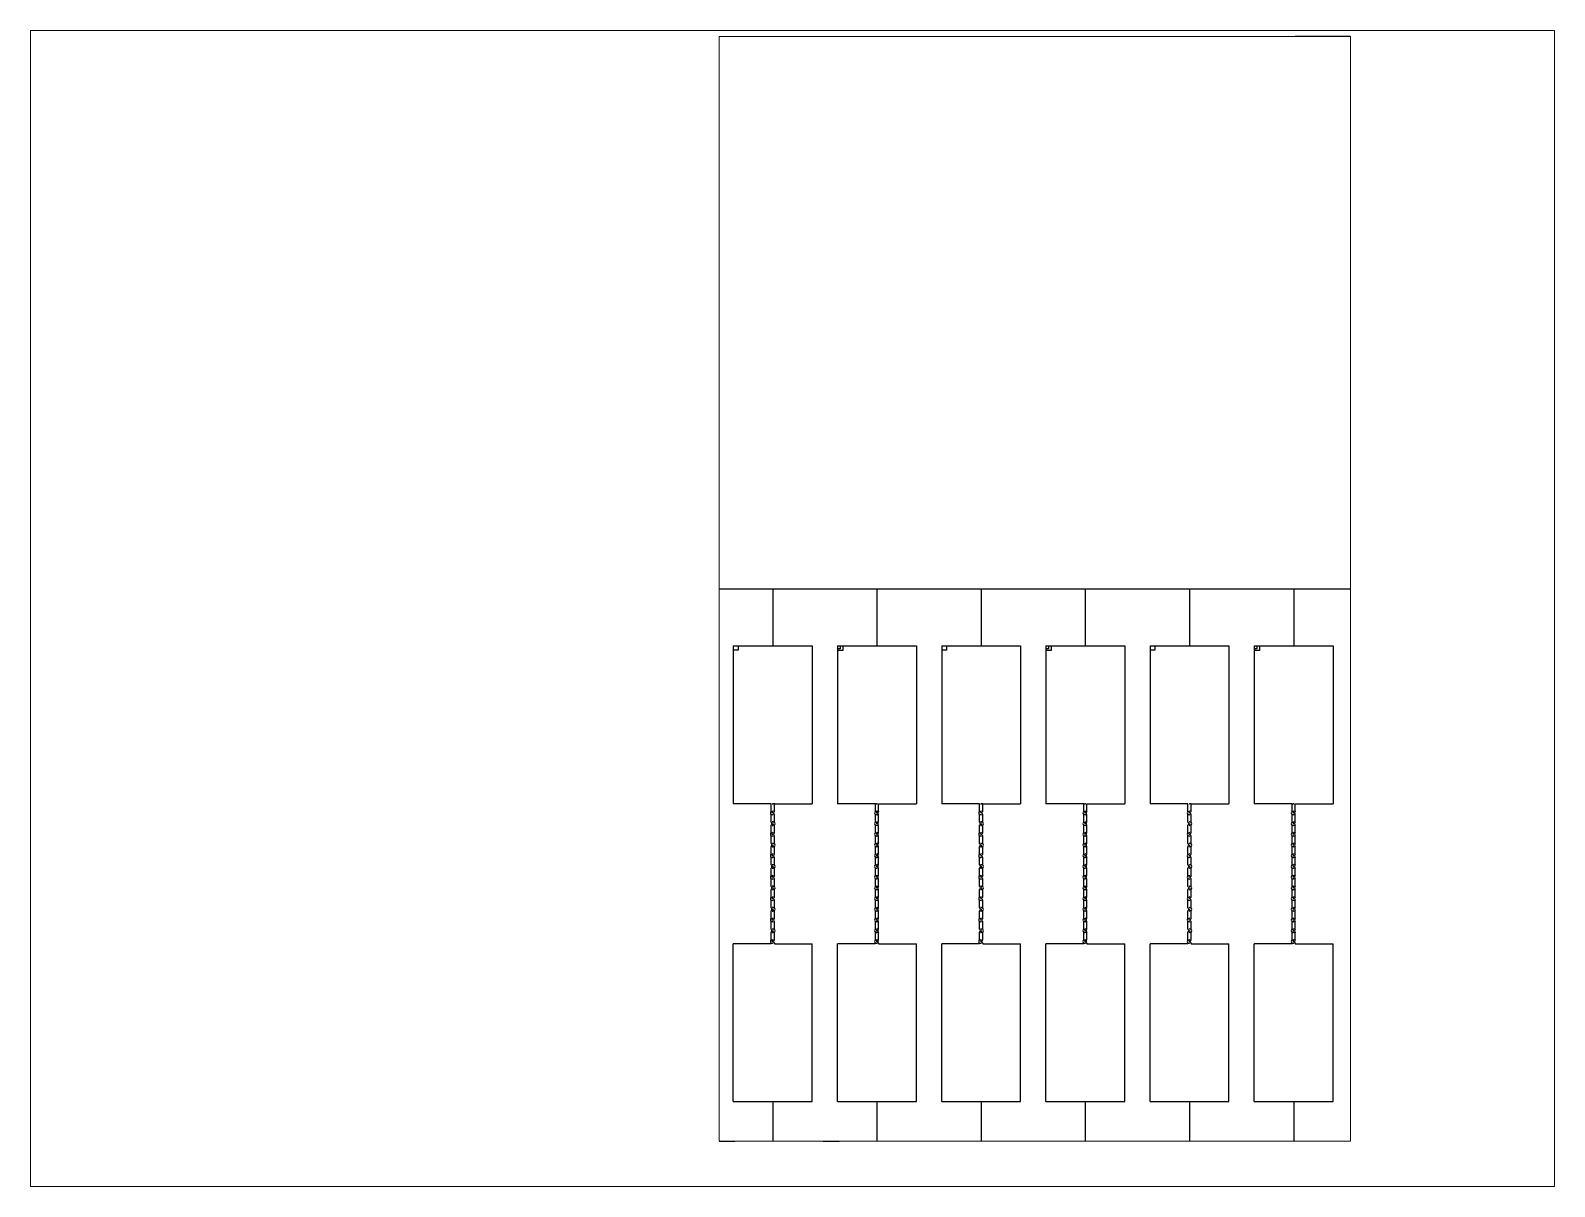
# Paper-space layout 'Layout1' of a CAD drawing. Header units: millimetres. Extents: x 26 to 231, y 20 to 176.
# The model-space entities are those that its viewports show. They can reach past a viewport. Long polylines and large blocks are cut down to what shows.
import ezdxf

# ---------------------------------------------------------------- set-up
doc = ezdxf.new("R2010")
doc.units = ezdxf.units.MM
doc.layers.add('Al Foil', color=2, linetype='Continuous')
doc.layers.add('DEF POINTS', color=7, linetype='Continuous')

msp = doc.modelspace()

# ---------------------------------------------------------------- linework, layer by layer
at = {"layer": 'Al Foil', "linetype": 'Continuous', "lineweight": 0}
for p, q in [((0, 0), (0, 70)), ((0, 70), (40, 70)), ((40, 70), (40, 0)), ((40, 0), (0, 0))]:
    msp.add_line(p, q, dxfattribs=at)
at = {"layer": 'Al Foil'}
for p, q in [((40, 70), (36.5, 70)), ((0, 35), (40, 35)), ((3.4, 35), (3.4, 31.377)), ((10, 35), (10, 31.377)), ((16.6, 35), (16.6, 31.377)), ((23.2, 35), (23.2, 31.377)), ((29.8, 35), (29.8, 31.377)), ((36.4, 35), (36.4, 31.377)), ((0.9, 31.377), (5.9, 31.377)), ((0.9, 31.377), (0.9, 21.377)), ((5.9, 31.377), (5.9, 21.377)), ((7.5, 31.377), (12.5, 31.377)), ((7.5, 31.377), (7.5, 21.377)), ((12.5, 31.377), (12.5, 21.377)), ((14.1, 31.377), (19.1, 31.377)), ((14.1, 31.377), (14.1, 21.377)), ((19.1, 31.377), (19.1, 21.377)), ((20.7, 31.377), (25.7, 31.377)), ((20.7, 31.377), (20.7, 21.377)), ((25.7, 31.377), (25.7, 21.377)), ((27.3, 31.377), (32.3, 31.377)), ((27.3, 31.377), (27.3, 21.377)), ((32.3, 31.377), (32.3, 21.377)), ((33.9, 31.377), (38.9, 31.377)), ((33.9, 31.377), (33.9, 21.377)), ((38.9, 31.377), (38.9, 21.377)), ((3.3, 21.377), (0.9, 21.377)), ((3.3, 20.894), (3.3, 21.377)), ((3.5, 21.377), (3.425, 21.377)), ((3.5, 21.377), (5.9, 21.377)), ((3.5, 20.894), (3.5, 21.377)), ((9.9, 21.377), (7.5, 21.377)), ((9.9, 21.377), (9.975, 21.377)), ((9.9, 20.898), (9.9, 21.377)), ((10.1, 21.377), (12.5, 21.377)), ((10.1, 20.898), (10.1, 21.377)), ((16.5, 21.377), (14.1, 21.377)), ((16.5, 20.894), (16.5, 21.377)), ((16.7, 21.377), (16.625, 21.377)), ((16.7, 21.377), (19.1, 21.377)), ((16.7, 20.894), (16.7, 21.377)), ((23.1, 21.377), (20.7, 21.377)), ((23.1, 21.377), (23.175, 21.377)), ((23.1, 20.898), (23.1, 21.377)), ((23.3, 21.377), (25.7, 21.377)), ((23.3, 20.898), (23.3, 21.377)), ((29.7, 21.377), (27.3, 21.377)), ((29.7, 20.894), (29.7, 21.377)), ((29.9, 21.377), (29.825, 21.377)), ((29.9, 21.377), (32.3, 21.377)), ((29.9, 20.894), (29.9, 21.377)), ((36.3, 21.377), (33.9, 21.377)), ((36.3, 21.377), (36.375, 21.377)), ((36.3, 20.898), (36.3, 21.377)), ((36.5, 21.377), (38.9, 21.377)), ((36.5, 20.898), (36.5, 21.377)), ((3.3, 20.894), (3.375, 20.894)), ((3.3, 20.215), (3.3, 20.694)), ((3.3, 20.694), (3.375, 20.694)), ((3.45, 20.793), (3.35, 20.793)), ((3.5, 20.215), (3.5, 20.694)), ((9.9, 20.898), (9.975, 20.898)), ((9.9, 20.698), (9.975, 20.698)), ((9.9, 20.219), (9.9, 20.698)), ((10.05, 20.798), (9.95, 20.798)), ((10.1, 20.219), (10.1, 20.698)), ((16.5, 20.894), (16.575, 20.894)), ((16.5, 20.215), (16.5, 20.694)), ((16.5, 20.694), (16.575, 20.694)), ((16.65, 20.793), (16.55, 20.793)), ((16.7, 20.215), (16.7, 20.694)), ((23.1, 20.898), (23.175, 20.898)), ((23.1, 20.698), (23.175, 20.698)), ((23.1, 20.219), (23.1, 20.698)), ((23.25, 20.798), (23.15, 20.798)), ((23.3, 20.219), (23.3, 20.698)), ((29.7, 20.894), (29.775, 20.894)), ((29.7, 20.215), (29.7, 20.694)), ((29.7, 20.694), (29.775, 20.694)), ((29.85, 20.793), (29.75, 20.793)), ((29.9, 20.215), (29.9, 20.694)), ((36.3, 20.898), (36.375, 20.898)), ((36.3, 20.698), (36.375, 20.698)), ((36.3, 20.219), (36.3, 20.698)), ((36.45, 20.798), (36.35, 20.798)), ((36.5, 20.219), (36.5, 20.698)), ((3.3, 19.536), (3.3, 20.015)), ((3.3, 19.536), (3.375, 19.536)), ((3.3, 18.857), (3.3, 19.336)), ((3.3, 19.336), (3.375, 19.336)), ((3.35, 20.115), (3.45, 20.115)), ((3.45, 19.436), (3.35, 19.436)), ((3.5, 20.215), (3.425, 20.215)), ((3.5, 20.015), (3.425, 20.015)), ((3.5, 19.536), (3.5, 20.015)), ((3.5, 18.857), (3.5, 19.336)), ((9.9, 20.219), (9.975, 20.219)), ((9.9, 20.019), (9.975, 20.019)), ((9.9, 19.54), (9.9, 20.019)), ((9.9, 19.54), (9.975, 19.54)), ((9.9, 19.34), (9.975, 19.34)), ((9.9, 18.861), (9.9, 19.34)), ((10.05, 20.119), (9.95, 20.119)), ((10.05, 19.44), (9.95, 19.44)), ((10.1, 19.54), (10.1, 20.019)), ((10.1, 18.861), (10.1, 19.34)), ((16.5, 19.536), (16.5, 20.015)), ((16.5, 19.536), (16.575, 19.536)), ((16.5, 18.857), (16.5, 19.336)), ((16.5, 19.336), (16.575, 19.336)), ((16.55, 20.115), (16.65, 20.115)), ((16.65, 19.436), (16.55, 19.436)), ((16.7, 20.215), (16.625, 20.215)), ((16.7, 20.015), (16.625, 20.015)), ((16.7, 19.536), (16.7, 20.015)), ((16.7, 18.857), (16.7, 19.336)), ((23.1, 20.219), (23.175, 20.219)), ((23.1, 20.019), (23.175, 20.019)), ((23.1, 19.54), (23.1, 20.019)), ((23.1, 19.54), (23.175, 19.54)), ((23.1, 19.34), (23.175, 19.34)), ((23.1, 18.861), (23.1, 19.34)), ((23.25, 20.119), (23.15, 20.119)), ((23.25, 19.44), (23.15, 19.44)), ((23.3, 19.54), (23.3, 20.019)), ((23.3, 18.861), (23.3, 19.34)), ((29.7, 19.536), (29.7, 20.015)), ((29.7, 19.536), (29.775, 19.536)), ((29.7, 18.857), (29.7, 19.336)), ((29.7, 19.336), (29.775, 19.336)), ((29.75, 20.115), (29.85, 20.115)), ((29.85, 19.436), (29.75, 19.436)), ((29.9, 20.215), (29.825, 20.215)), ((29.9, 20.015), (29.825, 20.015)), ((29.9, 19.536), (29.9, 20.015)), ((29.9, 18.857), (29.9, 19.336)), ((36.3, 20.219), (36.375, 20.219)), ((36.3, 20.019), (36.375, 20.019)), ((36.3, 19.54), (36.3, 20.019)), ((36.3, 19.54), (36.375, 19.54)), ((36.3, 19.34), (36.375, 19.34)), ((36.3, 18.861), (36.3, 19.34)), ((36.45, 20.119), (36.35, 20.119)), ((36.45, 19.44), (36.35, 19.44)), ((36.5, 19.54), (36.5, 20.019)), ((36.5, 18.861), (36.5, 19.34)), ((3.3, 18.179), (3.3, 18.658)), ((3.35, 18.758), (3.45, 18.758)), ((3.5, 18.857), (3.425, 18.857)), ((3.5, 18.657), (3.425, 18.657)), ((3.5, 18.179), (3.5, 18.658)), ((9.9, 18.861), (9.975, 18.861)), ((9.9, 18.661), (9.975, 18.661)), ((9.9, 18.182), (9.9, 18.661)), ((10.05, 18.761), (9.95, 18.761)), ((10.1, 18.182), (10.1, 18.661)), ((16.5, 18.179), (16.5, 18.658)), ((16.55, 18.758), (16.65, 18.758)), ((16.7, 18.857), (16.625, 18.857)), ((16.7, 18.657), (16.625, 18.657)), ((16.7, 18.179), (16.7, 18.658)), ((23.1, 18.861), (23.175, 18.861)), ((23.1, 18.661), (23.175, 18.661)), ((23.1, 18.182), (23.1, 18.661)), ((23.25, 18.761), (23.15, 18.761)), ((23.3, 18.182), (23.3, 18.661)), ((29.7, 18.179), (29.7, 18.658)), ((29.75, 18.758), (29.85, 18.758)), ((29.9, 18.857), (29.825, 18.857)), ((29.9, 18.657), (29.825, 18.657)), ((29.9, 18.179), (29.9, 18.658)), ((36.3, 18.861), (36.375, 18.861)), ((36.3, 18.661), (36.375, 18.661)), ((36.3, 18.182), (36.3, 18.661)), ((36.45, 18.761), (36.35, 18.761)), ((36.5, 18.182), (36.5, 18.661)), ((3.3, 18.179), (3.375, 18.179)), ((3.3, 17.5), (3.3, 17.979)), ((3.3, 17.979), (3.375, 17.979)), ((3.45, 18.079), (3.35, 18.079)), ((3.35, 17.4), (3.45, 17.4)), ((3.5, 17.5), (3.425, 17.5)), ((3.5, 17.5), (3.5, 17.979)), ((9.9, 18.182), (9.975, 18.182)), ((9.9, 17.982), (9.975, 17.982)), ((9.9, 17.503), (9.9, 17.982)), ((9.9, 17.503), (9.975, 17.503)), ((10.05, 18.082), (9.95, 18.082)), ((10.05, 17.403), (9.95, 17.403)), ((10.1, 17.503), (10.1, 17.982)), ((16.5, 18.179), (16.575, 18.179)), ((16.5, 17.5), (16.5, 17.979)), ((16.5, 17.979), (16.575, 17.979)), ((16.65, 18.079), (16.55, 18.079)), ((16.55, 17.4), (16.65, 17.4)), ((16.7, 17.5), (16.625, 17.5)), ((16.7, 17.5), (16.7, 17.979)), ((23.1, 18.182), (23.175, 18.182)), ((23.1, 17.982), (23.175, 17.982)), ((23.1, 17.503), (23.1, 17.982)), ((23.1, 17.503), (23.175, 17.503)), ((23.25, 18.082), (23.15, 18.082)), ((23.25, 17.403), (23.15, 17.403)), ((23.3, 17.503), (23.3, 17.982)), ((29.7, 18.179), (29.775, 18.179)), ((29.7, 17.5), (29.7, 17.979)), ((29.7, 17.979), (29.775, 17.979)), ((29.85, 18.079), (29.75, 18.079)), ((29.75, 17.4), (29.85, 17.4)), ((29.9, 17.5), (29.825, 17.5)), ((29.9, 17.5), (29.9, 17.979)), ((36.3, 18.182), (36.375, 18.182)), ((36.3, 17.982), (36.375, 17.982)), ((36.3, 17.503), (36.3, 17.982)), ((36.3, 17.503), (36.375, 17.503)), ((36.45, 18.082), (36.35, 18.082)), ((36.45, 17.403), (36.35, 17.403)), ((36.5, 17.503), (36.5, 17.982)), ((3.3, 16.822), (3.3, 17.301)), ((3.3, 16.822), (3.375, 16.822)), ((3.3, 16.143), (3.3, 16.622)), ((3.3, 16.622), (3.375, 16.622)), ((3.45, 16.721), (3.35, 16.721)), ((3.5, 17.3), (3.425, 17.3)), ((3.5, 16.822), (3.5, 17.301)), ((3.5, 16.143), (3.5, 16.622)), ((9.9, 17.303), (9.975, 17.303)), ((9.9, 16.824), (9.9, 17.303)), ((9.9, 16.824), (9.975, 16.824)), ((9.9, 16.624), (9.975, 16.624)), ((9.9, 16.145), (9.9, 16.624)), ((10.05, 16.724), (9.95, 16.724)), ((10.1, 16.824), (10.1, 17.303)), ((10.1, 16.145), (10.1, 16.624)), ((16.5, 16.822), (16.5, 17.301)), ((16.5, 16.822), (16.575, 16.822)), ((16.5, 16.143), (16.5, 16.622)), ((16.5, 16.622), (16.575, 16.622)), ((16.65, 16.721), (16.55, 16.721)), ((16.7, 17.3), (16.625, 17.3)), ((16.7, 16.822), (16.7, 17.301)), ((16.7, 16.143), (16.7, 16.622)), ((23.1, 17.303), (23.175, 17.303)), ((23.1, 16.824), (23.1, 17.303)), ((23.1, 16.824), (23.175, 16.824)), ((23.1, 16.624), (23.175, 16.624)), ((23.1, 16.145), (23.1, 16.624)), ((23.25, 16.724), (23.15, 16.724)), ((23.3, 16.824), (23.3, 17.303)), ((23.3, 16.145), (23.3, 16.624)), ((29.7, 16.822), (29.7, 17.301)), ((29.7, 16.822), (29.775, 16.822)), ((29.7, 16.143), (29.7, 16.622)), ((29.7, 16.622), (29.775, 16.622)), ((29.85, 16.721), (29.75, 16.721)), ((29.9, 17.3), (29.825, 17.3)), ((29.9, 16.822), (29.9, 17.301)), ((29.9, 16.143), (29.9, 16.622)), ((36.3, 17.303), (36.375, 17.303)), ((36.3, 16.824), (36.3, 17.303)), ((36.3, 16.824), (36.375, 16.824)), ((36.3, 16.624), (36.375, 16.624)), ((36.3, 16.145), (36.3, 16.624)), ((36.45, 16.724), (36.35, 16.724)), ((36.5, 16.824), (36.5, 17.303)), ((36.5, 16.145), (36.5, 16.624)), ((3.3, 15.465), (3.3, 15.944)), ((3.3, 15.465), (3.375, 15.465)), ((3.35, 16.043), (3.45, 16.043)), ((3.5, 16.143), (3.425, 16.143)), ((3.5, 15.943), (3.425, 15.943)), ((3.5, 15.465), (3.5, 15.944)), ((9.9, 16.145), (9.975, 16.145)), ((9.9, 15.945), (9.975, 15.945)), ((9.9, 15.466), (9.9, 15.945)), ((9.9, 15.466), (9.975, 15.466)), ((10.05, 16.045), (9.95, 16.045)), ((10.1, 15.466), (10.1, 15.945)), ((16.5, 15.465), (16.5, 15.944)), ((16.5, 15.465), (16.575, 15.465)), ((16.55, 16.043), (16.65, 16.043)), ((16.7, 16.143), (16.625, 16.143)), ((16.7, 15.943), (16.625, 15.943)), ((16.7, 15.465), (16.7, 15.944)), ((23.1, 16.145), (23.175, 16.145)), ((23.1, 15.945), (23.175, 15.945)), ((23.1, 15.466), (23.1, 15.945)), ((23.1, 15.466), (23.175, 15.466)), ((23.25, 16.045), (23.15, 16.045)), ((23.3, 15.466), (23.3, 15.945)), ((29.7, 15.465), (29.7, 15.944)), ((29.7, 15.465), (29.775, 15.465)), ((29.75, 16.043), (29.85, 16.043)), ((29.9, 16.143), (29.825, 16.143)), ((29.9, 15.943), (29.825, 15.943)), ((29.9, 15.465), (29.9, 15.944)), ((36.3, 16.145), (36.375, 16.145)), ((36.3, 15.945), (36.375, 15.945)), ((36.3, 15.466), (36.3, 15.945)), ((36.3, 15.466), (36.375, 15.466)), ((36.45, 16.045), (36.35, 16.045)), ((36.5, 15.466), (36.5, 15.945)), ((3.3, 14.786), (3.3, 15.265)), ((3.3, 15.265), (3.375, 15.265)), ((3.3, 14.107), (3.3, 14.586)), ((3.45, 15.364), (3.35, 15.364)), ((3.35, 14.686), (3.45, 14.686)), ((3.5, 14.786), (3.425, 14.786)), ((3.5, 14.586), (3.425, 14.586)), ((3.5, 14.786), (3.5, 15.265)), ((3.5, 14.107), (3.5, 14.586)), ((9.9, 15.266), (9.975, 15.266)), ((9.9, 14.787), (9.9, 15.266)), ((9.9, 14.787), (9.975, 14.787)), ((9.9, 14.587), (9.975, 14.587)), ((9.9, 14.108), (9.9, 14.587)), ((10.05, 15.366), (9.95, 15.366)), ((10.05, 14.687), (9.95, 14.687)), ((10.1, 14.787), (10.1, 15.266)), ((10.1, 14.108), (10.1, 14.587)), ((16.5, 14.786), (16.5, 15.265)), ((16.5, 15.265), (16.575, 15.265)), ((16.5, 14.107), (16.5, 14.586)), ((16.65, 15.364), (16.55, 15.364)), ((16.55, 14.686), (16.65, 14.686)), ((16.7, 14.786), (16.625, 14.786)), ((16.7, 14.586), (16.625, 14.586)), ((16.7, 14.786), (16.7, 15.265)), ((16.7, 14.107), (16.7, 14.586)), ((23.1, 15.266), (23.175, 15.266)), ((23.1, 14.787), (23.1, 15.266)), ((23.1, 14.787), (23.175, 14.787)), ((23.1, 14.587), (23.175, 14.587)), ((23.1, 14.108), (23.1, 14.587)), ((23.25, 15.366), (23.15, 15.366)), ((23.25, 14.687), (23.15, 14.687)), ((23.3, 14.787), (23.3, 15.266)), ((23.3, 14.108), (23.3, 14.587)), ((29.7, 14.786), (29.7, 15.265)), ((29.7, 15.265), (29.775, 15.265)), ((29.7, 14.107), (29.7, 14.586)), ((29.85, 15.364), (29.75, 15.364)), ((29.75, 14.686), (29.85, 14.686)), ((29.9, 14.786), (29.825, 14.786)), ((29.9, 14.586), (29.825, 14.586)), ((29.9, 14.786), (29.9, 15.265)), ((29.9, 14.107), (29.9, 14.586)), ((36.3, 15.266), (36.375, 15.266)), ((36.3, 14.787), (36.3, 15.266)), ((36.3, 14.787), (36.375, 14.787)), ((36.3, 14.587), (36.375, 14.587)), ((36.3, 14.108), (36.3, 14.587)), ((36.45, 15.366), (36.35, 15.366)), ((36.45, 14.687), (36.35, 14.687)), ((36.5, 14.787), (36.5, 15.266)), ((36.5, 14.108), (36.5, 14.587)), ((3.3, 14.107), (3.375, 14.107)), ((3.3, 13.428), (3.3, 13.907)), ((3.3, 13.907), (3.375, 13.907)), ((3.45, 14.007), (3.35, 14.007)), ((3.5, 13.428), (3.5, 13.907)), ((9.9, 14.108), (9.975, 14.108)), ((9.9, 13.908), (9.975, 13.908)), ((9.9, 13.429), (9.9, 13.908)), ((10.05, 14.008), (9.95, 14.008)), ((10.1, 13.429), (10.1, 13.908)), ((16.5, 14.107), (16.575, 14.107)), ((16.5, 13.428), (16.5, 13.907)), ((16.5, 13.907), (16.575, 13.907)), ((16.65, 14.007), (16.55, 14.007)), ((16.7, 13.428), (16.7, 13.907)), ((23.1, 14.108), (23.175, 14.108)), ((23.1, 13.908), (23.175, 13.908)), ((23.1, 13.429), (23.1, 13.908)), ((23.25, 14.008), (23.15, 14.008)), ((23.3, 13.429), (23.3, 13.908)), ((29.7, 14.107), (29.775, 14.107)), ((29.7, 13.428), (29.7, 13.907)), ((29.7, 13.907), (29.775, 13.907)), ((29.85, 14.007), (29.75, 14.007)), ((29.9, 13.428), (29.9, 13.907)), ((36.3, 14.108), (36.375, 14.108)), ((36.3, 13.908), (36.375, 13.908)), ((36.3, 13.429), (36.3, 13.908)), ((36.45, 14.008), (36.35, 14.008)), ((36.5, 13.429), (36.5, 13.908)), ((3.3, 12.75), (3.3, 13.229)), ((3.3, 12.75), (3.375, 12.75)), ((3.35, 13.329), (3.45, 13.329)), ((3.45, 12.65), (3.35, 12.65)), ((3.5, 13.428), (3.425, 13.428)), ((3.5, 13.228), (3.425, 13.228)), ((3.5, 12.75), (3.5, 13.229)), ((9.9, 13.429), (9.975, 13.429)), ((9.9, 13.229), (9.975, 13.229)), ((9.9, 12.75), (9.9, 13.229)), ((9.9, 12.75), (9.975, 12.75)), ((10.05, 13.329), (9.95, 13.329)), ((10.05, 12.65), (9.95, 12.65)), ((10.1, 12.75), (10.1, 13.229)), ((16.5, 12.75), (16.5, 13.229)), ((16.5, 12.75), (16.575, 12.75)), ((16.55, 13.329), (16.65, 13.329)), ((16.65, 12.65), (16.55, 12.65)), ((16.7, 13.428), (16.625, 13.428)), ((16.7, 13.228), (16.625, 13.228)), ((16.7, 12.75), (16.7, 13.229)), ((23.1, 13.429), (23.175, 13.429)), ((23.1, 13.229), (23.175, 13.229)), ((23.1, 12.75), (23.1, 13.229)), ((23.1, 12.75), (23.175, 12.75)), ((23.25, 13.329), (23.15, 13.329)), ((23.25, 12.65), (23.15, 12.65)), ((23.3, 12.75), (23.3, 13.229)), ((29.7, 12.75), (29.7, 13.229)), ((29.7, 12.75), (29.775, 12.75)), ((29.75, 13.329), (29.85, 13.329)), ((29.85, 12.65), (29.75, 12.65)), ((29.9, 13.428), (29.825, 13.428)), ((29.9, 13.228), (29.825, 13.228)), ((29.9, 12.75), (29.9, 13.229)), ((36.3, 13.429), (36.375, 13.429)), ((36.3, 13.229), (36.375, 13.229)), ((36.3, 12.75), (36.3, 13.229)), ((36.3, 12.75), (36.375, 12.75)), ((36.45, 13.329), (36.35, 13.329)), ((36.45, 12.65), (36.35, 12.65)), ((36.5, 12.75), (36.5, 13.229)), ((0.9, 2.5), (0.9, 12.5)), ((3.3, 12.5), (0.9, 12.5)), ((3.3, 12.55), (3.375, 12.55)), ((3.3, 12.55), (3.3, 12.5)), ((3.5, 12.55), (3.5, 12.5)), ((3.5, 12.5), (5.9, 12.5)), ((5.9, 2.5), (5.9, 12.5)), ((7.5, 2.5), (7.5, 12.5)), ((9.9, 12.5), (7.5, 12.5)), ((9.9, 12.55), (9.975, 12.55)), ((9.9, 12.55), (9.9, 12.5)), ((10.1, 12.55), (10.1, 12.5)), ((10.1, 12.5), (12.5, 12.5)), ((12.5, 2.5), (12.5, 12.5)), ((14.1, 2.5), (14.1, 12.5)), ((16.5, 12.5), (14.1, 12.5)), ((16.5, 12.55), (16.575, 12.55)), ((16.5, 12.55), (16.5, 12.5)), ((16.7, 12.55), (16.7, 12.5)), ((16.7, 12.5), (19.1, 12.5)), ((19.1, 2.5), (19.1, 12.5)), ((20.7, 2.5), (20.7, 12.5)), ((23.1, 12.5), (20.7, 12.5)), ((23.1, 12.55), (23.175, 12.55)), ((23.1, 12.55), (23.1, 12.5)), ((23.3, 12.55), (23.3, 12.5)), ((23.3, 12.5), (25.7, 12.5)), ((25.7, 2.5), (25.7, 12.5)), ((27.3, 2.5), (27.3, 12.5)), ((29.7, 12.5), (27.3, 12.5)), ((29.7, 12.55), (29.775, 12.55)), ((29.7, 12.55), (29.7, 12.5)), ((29.9, 12.55), (29.9, 12.5)), ((29.9, 12.5), (32.3, 12.5)), ((32.3, 2.5), (32.3, 12.5)), ((33.9, 2.5), (33.9, 12.5)), ((36.3, 12.5), (33.9, 12.5)), ((36.3, 12.55), (36.375, 12.55)), ((36.3, 12.55), (36.3, 12.5)), ((36.5, 12.55), (36.5, 12.5)), ((36.5, 12.5), (38.9, 12.5)), ((38.9, 2.5), (38.9, 12.5)), ((0.9, 2.5), (5.9, 2.5)), ((3.4, 2.5), (3.4, 0)), ((7.5, 2.5), (12.5, 2.5)), ((10, 2.5), (10, 0)), ((14.1, 2.5), (19.1, 2.5)), ((16.6, 2.5), (16.6, 0)), ((20.7, 2.5), (25.7, 2.5)), ((23.2, 2.5), (23.2, 0)), ((27.3, 2.5), (32.3, 2.5)), ((29.8, 2.5), (29.8, 0)), ((33.9, 2.5), (38.9, 2.5)), ((36.4, 2.5), (36.4, 0))]:
    msp.add_line(p, q, dxfattribs=at)
for points in [[(1.211, 31.377), (1.211, 31.108), (0.9, 31.108)], [(7.833, 31.377), (7.833, 31.085), (7.5, 31.085)], [(7.673, 31.377), (7.673, 31.195), (7.5, 31.195)], [(14.411, 31.377), (14.411, 31.108), (14.1, 31.108)], [(21.033, 31.377), (21.033, 31.085), (20.7, 31.085)], [(20.873, 31.377), (20.873, 31.195), (20.7, 31.195)], [(27.611, 31.377), (27.611, 31.108), (27.3, 31.108)], [(34.233, 31.377), (34.233, 31.085), (33.9, 31.085)], [(34.073, 31.377), (34.073, 31.195), (33.9, 31.195)]]:
    msp.add_lwpolyline(points, dxfattribs=at)
for centre, radius, start, end in [((3.425, 21.327), 0.05, 90, 180), ((9.975, 21.327), 0.05, 0, 90), ((16.625, 21.327), 0.05, 90, 180), ((23.175, 21.327), 0.05, 0, 90), ((29.825, 21.327), 0.05, 90, 180), ((36.375, 21.327), 0.05, 0, 90), ((3.375, 20.794), 0.125, 126.8699, 233.1301), ((3.375, 20.944), 0.05, 270, 0), ((3.375, 20.644), 0.05, 0, 90), ((3.575, 20.794), 0.125, 126.8699, 233.1301), ((9.975, 20.798), 0.125, 126.8699, 233.1301), ((9.975, 20.948), 0.05, 270, 0), ((9.975, 20.648), 0.05, 0, 90), ((10.175, 20.798), 0.125, 126.8699, 233.1301), ((16.575, 20.794), 0.125, 126.8699, 233.1301), ((16.575, 20.944), 0.05, 270, 0), ((16.575, 20.644), 0.05, 0, 90), ((16.775, 20.794), 0.125, 126.8699, 233.1301), ((23.175, 20.798), 0.125, 126.8699, 233.1301), ((23.175, 20.948), 0.05, 270, 0), ((23.175, 20.648), 0.05, 0, 90), ((23.375, 20.798), 0.125, 126.8699, 233.1301), ((29.775, 20.794), 0.125, 126.8699, 233.1301), ((29.775, 20.944), 0.05, 270, 0), ((29.775, 20.644), 0.05, 0, 90), ((29.975, 20.794), 0.125, 126.8699, 233.1301), ((36.375, 20.798), 0.125, 126.8699, 233.1301), ((36.375, 20.948), 0.05, 270, 0), ((36.375, 20.648), 0.05, 0, 90), ((36.575, 20.798), 0.125, 126.8699, 233.1301), ((3.375, 19.436), 0.125, 126.8699, 233.1301), ((3.225, 20.115), 0.125, 306.8699, 53.1301), ((3.425, 20.265), 0.05, 180, 270), ((3.425, 19.965), 0.05, 90, 180), ((3.375, 19.586), 0.05, 270, 0), ((3.375, 19.286), 0.05, 0, 90), ((3.575, 19.436), 0.125, 126.8699, 233.1301), ((3.425, 20.115), 0.125, 306.8699, 53.1301), ((9.975, 20.119), 0.125, 126.8699, 233.1301), ((9.975, 19.44), 0.125, 126.8699, 233.1301), ((9.975, 20.269), 0.05, 270, 0), ((9.975, 19.969), 0.05, 0, 90), ((9.975, 19.59), 0.05, 270, 0), ((9.975, 19.29), 0.05, 0, 90), ((10.175, 20.119), 0.125, 126.8699, 233.1301), ((10.175, 19.44), 0.125, 126.8699, 233.1301), ((16.575, 19.436), 0.125, 126.8699, 233.1301), ((16.425, 20.115), 0.125, 306.8699, 53.1301), ((16.625, 20.265), 0.05, 180, 270), ((16.625, 19.965), 0.05, 90, 180), ((16.575, 19.586), 0.05, 270, 0), ((16.575, 19.286), 0.05, 0, 90), ((16.775, 19.436), 0.125, 126.8699, 233.1301), ((16.625, 20.115), 0.125, 306.8699, 53.1301), ((23.175, 20.119), 0.125, 126.8699, 233.1301), ((23.175, 19.44), 0.125, 126.8699, 233.1301), ((23.175, 20.269), 0.05, 270, 0), ((23.175, 19.969), 0.05, 0, 90), ((23.175, 19.59), 0.05, 270, 0), ((23.175, 19.29), 0.05, 0, 90), ((23.375, 20.119), 0.125, 126.8699, 233.1301), ((23.375, 19.44), 0.125, 126.8699, 233.1301), ((29.775, 19.436), 0.125, 126.8699, 233.1301), ((29.625, 20.115), 0.125, 306.8699, 53.1301), ((29.825, 20.265), 0.05, 180, 270), ((29.825, 19.965), 0.05, 90, 180), ((29.775, 19.586), 0.05, 270, 0), ((29.775, 19.286), 0.05, 0, 90), ((29.975, 19.436), 0.125, 126.8699, 233.1301), ((29.825, 20.115), 0.125, 306.8699, 53.1301), ((36.375, 20.119), 0.125, 126.8699, 233.1301), ((36.375, 19.44), 0.125, 126.8699, 233.1301), ((36.375, 20.269), 0.05, 270, 0), ((36.375, 19.969), 0.05, 0, 90), ((36.375, 19.59), 0.05, 270, 0), ((36.375, 19.29), 0.05, 0, 90), ((36.575, 20.119), 0.125, 126.8699, 233.1301), ((36.575, 19.44), 0.125, 126.8699, 233.1301), ((3.225, 18.757), 0.125, 306.8699, 53.1301), ((3.425, 18.907), 0.05, 180, 270), ((3.425, 18.607), 0.05, 90, 180), ((3.425, 18.757), 0.125, 306.8699, 53.1301), ((9.975, 18.761), 0.125, 126.8699, 233.1301), ((9.975, 18.911), 0.05, 270, 0), ((9.975, 18.611), 0.05, 0, 90), ((10.175, 18.761), 0.125, 126.8699, 233.1301), ((16.425, 18.757), 0.125, 306.8699, 53.1301), ((16.625, 18.907), 0.05, 180, 270), ((16.625, 18.607), 0.05, 90, 180), ((16.625, 18.757), 0.125, 306.8699, 53.1301), ((23.175, 18.761), 0.125, 126.8699, 233.1301), ((23.175, 18.911), 0.05, 270, 0), ((23.175, 18.611), 0.05, 0, 90), ((23.375, 18.761), 0.125, 126.8699, 233.1301), ((29.625, 18.757), 0.125, 306.8699, 53.1301), ((29.825, 18.907), 0.05, 180, 270), ((29.825, 18.607), 0.05, 90, 180), ((29.825, 18.757), 0.125, 306.8699, 53.1301), ((36.375, 18.761), 0.125, 126.8699, 233.1301), ((36.375, 18.911), 0.05, 270, 0), ((36.375, 18.611), 0.05, 0, 90), ((36.575, 18.761), 0.125, 126.8699, 233.1301), ((3.375, 18.079), 0.125, 126.8699, 233.1301), ((3.225, 17.4), 0.125, 306.8699, 53.1301), ((3.375, 18.229), 0.05, 270, 0), ((3.375, 17.929), 0.05, 0, 90), ((3.425, 17.55), 0.05, 180, 270), ((3.575, 18.079), 0.125, 126.8699, 233.1301), ((3.425, 17.4), 0.125, 306.8699, 53.1301), ((9.975, 18.082), 0.125, 126.8699, 233.1301), ((9.975, 17.403), 0.125, 126.8699, 233.1301), ((9.975, 18.232), 0.05, 270, 0), ((9.975, 17.932), 0.05, 0, 90), ((9.975, 17.553), 0.05, 270, 0), ((10.175, 18.082), 0.125, 126.8699, 233.1301), ((10.175, 17.403), 0.125, 126.8699, 233.1301), ((16.575, 18.079), 0.125, 126.8699, 233.1301), ((16.425, 17.4), 0.125, 306.8699, 53.1301), ((16.575, 18.229), 0.05, 270, 0), ((16.575, 17.929), 0.05, 0, 90), ((16.625, 17.55), 0.05, 180, 270), ((16.775, 18.079), 0.125, 126.8699, 233.1301), ((16.625, 17.4), 0.125, 306.8699, 53.1301), ((23.175, 18.082), 0.125, 126.8699, 233.1301), ((23.175, 17.403), 0.125, 126.8699, 233.1301), ((23.175, 18.232), 0.05, 270, 0), ((23.175, 17.932), 0.05, 0, 90), ((23.175, 17.553), 0.05, 270, 0), ((23.375, 18.082), 0.125, 126.8699, 233.1301), ((23.375, 17.403), 0.125, 126.8699, 233.1301), ((29.775, 18.079), 0.125, 126.8699, 233.1301), ((29.625, 17.4), 0.125, 306.8699, 53.1301), ((29.775, 18.229), 0.05, 270, 0), ((29.775, 17.929), 0.05, 0, 90), ((29.825, 17.55), 0.05, 180, 270), ((29.975, 18.079), 0.125, 126.8699, 233.1301), ((29.825, 17.4), 0.125, 306.8699, 53.1301), ((36.375, 18.082), 0.125, 126.8699, 233.1301), ((36.375, 17.403), 0.125, 126.8699, 233.1301), ((36.375, 18.232), 0.05, 270, 0), ((36.375, 17.932), 0.05, 0, 90), ((36.375, 17.553), 0.05, 270, 0), ((36.575, 18.082), 0.125, 126.8699, 233.1301), ((36.575, 17.403), 0.125, 126.8699, 233.1301), ((3.375, 16.722), 0.125, 126.8699, 233.1301), ((3.425, 17.25), 0.05, 90, 180), ((3.375, 16.872), 0.05, 270, 0), ((3.375, 16.572), 0.05, 0, 90), ((3.575, 16.722), 0.125, 126.8699, 233.1301), ((9.975, 16.724), 0.125, 126.8699, 233.1301), ((9.975, 17.253), 0.05, 0, 90), ((9.975, 16.874), 0.05, 270, 0), ((9.975, 16.574), 0.05, 0, 90), ((10.175, 16.724), 0.125, 126.8699, 233.1301), ((16.575, 16.722), 0.125, 126.8699, 233.1301), ((16.625, 17.25), 0.05, 90, 180), ((16.575, 16.872), 0.05, 270, 0), ((16.575, 16.572), 0.05, 0, 90), ((16.775, 16.722), 0.125, 126.8699, 233.1301), ((23.175, 16.724), 0.125, 126.8699, 233.1301), ((23.175, 17.253), 0.05, 0, 90), ((23.175, 16.874), 0.05, 270, 0), ((23.175, 16.574), 0.05, 0, 90), ((23.375, 16.724), 0.125, 126.8699, 233.1301), ((29.775, 16.722), 0.125, 126.8699, 233.1301), ((29.825, 17.25), 0.05, 90, 180), ((29.775, 16.872), 0.05, 270, 0), ((29.775, 16.572), 0.05, 0, 90), ((29.975, 16.722), 0.125, 126.8699, 233.1301), ((36.375, 16.724), 0.125, 126.8699, 233.1301), ((36.375, 17.253), 0.05, 0, 90), ((36.375, 16.874), 0.05, 270, 0), ((36.375, 16.574), 0.05, 0, 90), ((36.575, 16.724), 0.125, 126.8699, 233.1301), ((3.375, 15.365), 0.125, 126.8699, 233.1301), ((3.225, 16.043), 0.125, 306.8699, 53.1301), ((3.425, 16.193), 0.05, 180, 270), ((3.425, 15.893), 0.05, 90, 180), ((3.375, 15.515), 0.05, 270, 0), ((3.575, 15.365), 0.125, 126.8699, 233.1301), ((3.425, 16.043), 0.125, 306.8699, 53.1301), ((9.975, 16.045), 0.125, 126.8699, 233.1301), ((9.975, 15.366), 0.125, 126.8699, 233.1301), ((9.975, 16.195), 0.05, 270, 0), ((9.975, 15.895), 0.05, 0, 90), ((9.975, 15.516), 0.05, 270, 0), ((10.175, 16.045), 0.125, 126.8699, 233.1301), ((10.175, 15.366), 0.125, 126.8699, 233.1301), ((16.575, 15.365), 0.125, 126.8699, 233.1301), ((16.425, 16.043), 0.125, 306.8699, 53.1301), ((16.625, 16.193), 0.05, 180, 270), ((16.625, 15.893), 0.05, 90, 180), ((16.575, 15.515), 0.05, 270, 0), ((16.775, 15.365), 0.125, 126.8699, 233.1301), ((16.625, 16.043), 0.125, 306.8699, 53.1301), ((23.175, 16.045), 0.125, 126.8699, 233.1301), ((23.175, 15.366), 0.125, 126.8699, 233.1301), ((23.175, 16.195), 0.05, 270, 0), ((23.175, 15.895), 0.05, 0, 90), ((23.175, 15.516), 0.05, 270, 0), ((23.375, 16.045), 0.125, 126.8699, 233.1301), ((23.375, 15.366), 0.125, 126.8699, 233.1301), ((29.775, 15.365), 0.125, 126.8699, 233.1301), ((29.625, 16.043), 0.125, 306.8699, 53.1301), ((29.825, 16.193), 0.05, 180, 270), ((29.825, 15.893), 0.05, 90, 180), ((29.775, 15.515), 0.05, 270, 0), ((29.975, 15.365), 0.125, 126.8699, 233.1301), ((29.825, 16.043), 0.125, 306.8699, 53.1301), ((36.375, 16.045), 0.125, 126.8699, 233.1301), ((36.375, 15.366), 0.125, 126.8699, 233.1301), ((36.375, 16.195), 0.05, 270, 0), ((36.375, 15.895), 0.05, 0, 90), ((36.375, 15.516), 0.05, 270, 0), ((36.575, 16.045), 0.125, 126.8699, 233.1301), ((36.575, 15.366), 0.125, 126.8699, 233.1301), ((3.225, 14.686), 0.125, 306.8699, 53.1301), ((3.375, 15.215), 0.05, 0, 90), ((3.425, 14.836), 0.05, 180, 270), ((3.425, 14.536), 0.05, 90, 180), ((3.425, 14.686), 0.125, 306.8699, 53.1301), ((9.975, 14.687), 0.125, 126.8699, 233.1301), ((9.975, 15.216), 0.05, 0, 90), ((9.975, 14.837), 0.05, 270, 0), ((9.975, 14.537), 0.05, 0, 90), ((10.175, 14.687), 0.125, 126.8699, 233.1301), ((16.425, 14.686), 0.125, 306.8699, 53.1301), ((16.575, 15.215), 0.05, 0, 90), ((16.625, 14.836), 0.05, 180, 270), ((16.625, 14.536), 0.05, 90, 180), ((16.625, 14.686), 0.125, 306.8699, 53.1301), ((23.175, 14.687), 0.125, 126.8699, 233.1301), ((23.175, 15.216), 0.05, 0, 90), ((23.175, 14.837), 0.05, 270, 0), ((23.175, 14.537), 0.05, 0, 90), ((23.375, 14.687), 0.125, 126.8699, 233.1301), ((29.625, 14.686), 0.125, 306.8699, 53.1301), ((29.775, 15.215), 0.05, 0, 90), ((29.825, 14.836), 0.05, 180, 270), ((29.825, 14.536), 0.05, 90, 180), ((29.825, 14.686), 0.125, 306.8699, 53.1301), ((36.375, 14.687), 0.125, 126.8699, 233.1301), ((36.375, 15.216), 0.05, 0, 90), ((36.375, 14.837), 0.05, 270, 0), ((36.375, 14.537), 0.05, 0, 90), ((36.575, 14.687), 0.125, 126.8699, 233.1301), ((3.375, 14.007), 0.125, 126.8699, 233.1301), ((3.375, 14.157), 0.05, 270, 0), ((3.375, 13.857), 0.05, 0, 90), ((3.575, 14.007), 0.125, 126.8699, 233.1301), ((9.975, 14.008), 0.125, 126.8699, 233.1301), ((9.975, 14.158), 0.05, 270, 0), ((9.975, 13.858), 0.05, 0, 90), ((10.175, 14.008), 0.125, 126.8699, 233.1301), ((16.575, 14.007), 0.125, 126.8699, 233.1301), ((16.575, 14.157), 0.05, 270, 0), ((16.575, 13.857), 0.05, 0, 90), ((16.775, 14.007), 0.125, 126.8699, 233.1301), ((23.175, 14.008), 0.125, 126.8699, 233.1301), ((23.175, 14.158), 0.05, 270, 0), ((23.175, 13.858), 0.05, 0, 90), ((23.375, 14.008), 0.125, 126.8699, 233.1301), ((29.775, 14.007), 0.125, 126.8699, 233.1301), ((29.775, 14.157), 0.05, 270, 0), ((29.775, 13.857), 0.05, 0, 90), ((29.975, 14.007), 0.125, 126.8699, 233.1301), ((36.375, 14.008), 0.125, 126.8699, 233.1301), ((36.375, 14.158), 0.05, 270, 0), ((36.375, 13.858), 0.05, 0, 90), ((36.575, 14.008), 0.125, 126.8699, 233.1301), ((3.375, 12.65), 0.125, 126.8699, 233.1301), ((3.225, 13.328), 0.125, 306.8699, 53.1301), ((3.425, 13.478), 0.05, 180, 270), ((3.425, 13.178), 0.05, 90, 180), ((3.375, 12.8), 0.05, 270, 0), ((3.575, 12.65), 0.125, 126.8699, 233.1301), ((3.425, 13.328), 0.125, 306.8699, 53.1301), ((9.975, 13.329), 0.125, 126.8699, 233.1301), ((9.975, 12.65), 0.125, 126.8699, 233.1301), ((9.975, 13.479), 0.05, 270, 0), ((9.975, 13.179), 0.05, 0, 90), ((9.975, 12.8), 0.05, 270, 0), ((10.175, 13.329), 0.125, 126.8699, 233.1301), ((10.175, 12.65), 0.125, 126.8699, 233.1301), ((16.575, 12.65), 0.125, 126.8699, 233.1301), ((16.425, 13.328), 0.125, 306.8699, 53.1301), ((16.625, 13.478), 0.05, 180, 270), ((16.625, 13.178), 0.05, 90, 180), ((16.575, 12.8), 0.05, 270, 0), ((16.775, 12.65), 0.125, 126.8699, 233.1301), ((16.625, 13.328), 0.125, 306.8699, 53.1301), ((23.175, 13.329), 0.125, 126.8699, 233.1301), ((23.175, 12.65), 0.125, 126.8699, 233.1301), ((23.175, 13.479), 0.05, 270, 0), ((23.175, 13.179), 0.05, 0, 90), ((23.175, 12.8), 0.05, 270, 0), ((23.375, 13.329), 0.125, 126.8699, 233.1301), ((23.375, 12.65), 0.125, 126.8699, 233.1301), ((29.775, 12.65), 0.125, 126.8699, 233.1301), ((29.625, 13.328), 0.125, 306.8699, 53.1301), ((29.825, 13.478), 0.05, 180, 270), ((29.825, 13.178), 0.05, 90, 180), ((29.775, 12.8), 0.05, 270, 0), ((29.975, 12.65), 0.125, 126.8699, 233.1301), ((29.825, 13.328), 0.125, 306.8699, 53.1301), ((36.375, 13.329), 0.125, 126.8699, 233.1301), ((36.375, 12.65), 0.125, 126.8699, 233.1301), ((36.375, 13.479), 0.05, 270, 0), ((36.375, 13.179), 0.05, 0, 90), ((36.375, 12.8), 0.05, 270, 0), ((36.575, 13.329), 0.125, 126.8699, 233.1301), ((36.575, 12.65), 0.125, 126.8699, 233.1301), ((3.375, 12.5), 0.05, 0, 90), ((9.975, 12.5), 0.05, 0, 90), ((16.575, 12.5), 0.05, 0, 90), ((23.175, 12.5), 0.05, 0, 90), ((29.775, 12.5), 0.05, 0, 90), ((36.375, 12.5), 0.05, 0, 90)]:
    msp.add_arc(centre, radius, start, end, dxfattribs=at)
msp.add_open_spline([(0, 0), (0.333, 0), (0.667, 0), (1, 0)], degree=3, dxfattribs=at)
at = {"layer": 'Al Foil', "start_tangent": (1, 0), "end_tangent": (1, 0)}
msp.add_spline([(6.6, 0), (7.6, 0)], degree=3, dxfattribs=at)
at = {"layer": 'DEF POINTS', "linetype": 'Continuous', "lineweight": 0}
for p, q in [((0, 0), (0, 70)), ((0, 70), (40, 70)), ((40, 70), (40, 0)), ((40, 0), (0, 0))]:
    msp.add_line(p, q, dxfattribs=at)

psp = doc.layouts.get("Layout1")

# ---------------------------------------------------------------- viewports
at = {"layer": 'DEF POINTS'}
psp.add_viewport(center=(128.5, 97.5), size=(205.6, 156), view_center_point=(4.65, 33.75), view_height=73.25652, dxfattribs=at)

doc.saveas('drawing.dxf')
